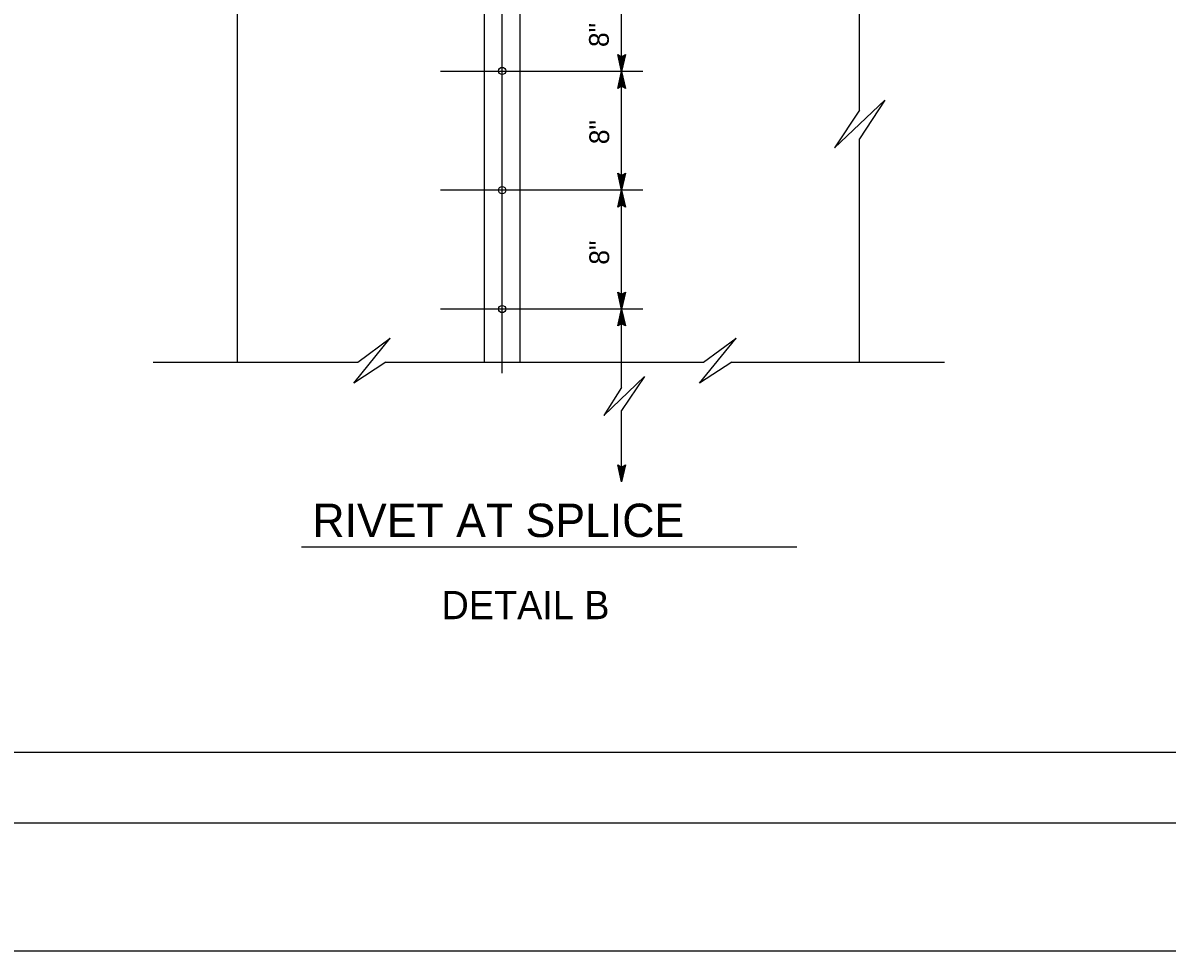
# Model space of a CAD drawing. Extents: x -894 to 866, y -476 to 714.
# Drawn here: x -198.3 to 206.8, y -476.4 to -147.9 of the extents above; entities that cross this region are included whole.
import ezdxf

# ---------------------------------------------------------------- set-up
doc = ezdxf.new("R2010")
doc.units = 0
for name, color, linetype in [('10 Sheet Format', 7, 'Continuous'), ('56 Stage 3 Anno', 7, 'Continuous'), ('57 Undefined', 7, 'Continuous'), ('60 Nongeo Data', 7, 'Continuous')]:
    doc.layers.add(name, color=color, linetype=linetype)

msp = doc.modelspace()

# ---------------------------------------------------------------- linework, layer by layer
at = {"layer": '10 Sheet Format'}
for p, q in [((-813.45, -406.04), (811.55, -406.04)), ((-863.46, -431.04), (836.55, -431.04))]:
    msp.add_line(p, q, dxfattribs=at)
for points in [[(-894.04, 713.56), (865.96, 713.56), (865.96, -476.44), (-894.04, -476.44)], [(-863.46, -431.04), (836.55, -431.04), (836.55, 668.96), (-863.46, 668.96)]]:
    msp.add_lwpolyline(points, close=True, dxfattribs=at)
at = {"layer": '56 Stage 3 Anno'}
for p, q in [((-28.56, -271.86), (-28.56, 156.57)), ((13.69, -165.08), (13.69, -123.03)), ((13.69, -165.08), (12.36, -159.08)), ((12.36, -159.08), (12.36, -159.08)), ((12.36, -159.08), (13.69, -159.88)), ((13.68, -163.69), (12.72, -159.32)), ((13.69, -162.32), (13.06, -159.49)), ((13.69, -160.94), (13.42, -159.73)), ((13.69, -159.88), (15.03, -159.08)), ((15.03, -159.08), (13.69, -165.08)), ((14.67, -159.3), (13.69, -163.7)), ((14.31, -159.53), (13.69, -162.32)), ((13.96, -159.71), (13.69, -160.94)), ((15.03, -159.08), (15.03, -159.08)), ((21.23, -165.08), (-50.43, -165.08)), ((12.35, -171.08), (13.69, -165.08)), ((13.69, -207.13), (13.69, -165.08)), ((13.69, -165.08), (13.69, -165.08)), ((13.69, -165.08), (13.69, -165.08)), ((13.69, -165.08), (15.02, -171.08)), ((12.7, -170.87), (13.69, -166.46)), ((13.06, -170.63), (13.68, -167.84)), ((13.41, -170.46), (13.68, -169.23)), ((13.68, -167.84), (14.31, -170.67)), ((13.68, -169.23), (13.95, -170.43)), ((13.69, -166.47), (14.66, -170.85)), ((13.69, -170.28), (12.35, -171.08)), ((12.35, -171.08), (12.35, -171.08)), ((15.02, -171.08), (13.69, -170.28)), ((15.02, -171.08), (15.02, -171.08)), ((13.69, -207.13), (12.36, -201.13)), ((12.36, -201.13), (12.36, -201.13)), ((12.36, -201.13), (13.69, -201.93)), ((13.68, -205.74), (12.72, -201.36)), ((13.69, -204.37), (13.06, -201.54)), ((13.69, -202.98), (13.42, -201.78)), ((13.69, -201.93), (15.03, -201.13)), ((15.03, -201.13), (13.69, -207.13)), ((14.67, -201.35), (13.69, -205.75)), ((14.31, -201.58), (13.69, -204.37)), ((13.96, -201.76), (13.69, -202.98)), ((15.03, -201.13), (15.03, -201.13)), ((21.23, -207.13), (-50.43, -207.13)), ((12.35, -213.13), (13.69, -207.13)), ((12.7, -212.91), (13.69, -208.51)), ((13.06, -212.68), (13.68, -209.89)), ((13.68, -209.89), (14.31, -212.72)), ((13.69, -249.18), (13.69, -207.13)), ((13.69, -207.13), (13.69, -207.13)), ((13.69, -207.13), (13.69, -207.13)), ((13.69, -207.13), (15.02, -213.13)), ((13.69, -208.52), (14.66, -212.89)), ((13.69, -212.33), (12.35, -213.13)), ((12.35, -213.13), (12.35, -213.13)), ((13.41, -212.5), (13.68, -211.27)), ((13.68, -211.27), (13.95, -212.48)), ((15.02, -213.13), (13.69, -212.33)), ((15.02, -213.13), (15.02, -213.13)), ((13.69, -249.18), (12.36, -243.18)), ((12.36, -243.18), (12.36, -243.18)), ((12.36, -243.18), (13.69, -243.98)), ((13.68, -247.79), (12.72, -243.41)), ((13.69, -246.41), (13.06, -243.59)), ((13.69, -245.03), (13.42, -243.82)), ((13.69, -243.98), (15.03, -243.18)), ((15.03, -243.18), (13.69, -249.18)), ((14.67, -243.39), (13.69, -247.8)), ((14.31, -243.63), (13.69, -246.41)), ((13.96, -243.8), (13.69, -245.03)), ((15.03, -243.18), (15.03, -243.18)), ((21.23, -249.18), (-50.43, -249.18)), ((12.35, -255.18), (13.69, -249.18)), ((12.7, -254.96), (13.69, -250.56)), ((13.69, -276.93), (13.69, -249.18)), ((13.69, -249.18), (13.69, -249.18)), ((13.69, -249.18), (13.69, -249.18)), ((13.69, -249.18), (15.02, -255.18)), ((13.69, -250.57), (14.66, -254.94)), ((13.69, -254.38), (12.35, -255.18)), ((12.35, -255.18), (12.35, -255.18)), ((13.06, -254.73), (13.68, -251.94)), ((13.41, -254.55), (13.68, -253.32)), ((13.68, -251.94), (14.31, -254.76)), ((13.68, -253.32), (13.95, -254.53)), ((15.02, -255.18), (13.69, -254.38)), ((15.02, -255.18), (15.02, -255.18)), ((7.41, -286.87), (21.82, -273.12)), ((21.82, -273.12), (13.69, -285.05)), ((13.69, -276.93), (7.41, -286.87)), ((13.69, -310.32), (13.69, -285.05)), ((13.69, -310.32), (12.36, -304.32)), ((12.36, -304.32), (12.36, -304.32)), ((12.36, -304.32), (13.69, -305.12)), ((13.68, -308.93), (12.72, -304.55)), ((13.69, -307.55), (13.06, -304.73)), ((13.69, -306.17), (13.42, -304.96)), ((13.69, -305.12), (15.03, -304.32)), ((15.03, -304.32), (13.69, -310.32)), ((14.67, -304.53), (13.69, -308.94)), ((14.31, -304.77), (13.69, -307.55)), ((13.96, -304.94), (13.69, -306.17)), ((15.03, -304.32), (15.03, -304.32)), ((13.69, -310.32), (13.69, -310.32))]:
    msp.add_line(p, q, dxfattribs=at)
at = {"layer": '57 Undefined'}
msp.add_line((-99.59, -333.32), (75.75, -333.32), dxfattribs=at)
at = {"layer": '60 Nongeo Data'}
for p, q in [((-122.26, -268.03), (-122.26, 150.83)), ((97.95, -178.79), (97.95, 61.53)), ((-34.86, -268.03), (-34.86, -87.29)), ((-22.26, -268.03), (-22.26, -87.29)), ((89.07, -192.15), (106.91, -175.27)), ((106.91, -175.27), (97.95, -188.95)), ((97.95, -178.79), (89.07, -192.15)), ((97.95, -268.03), (97.95, -188.95)), ((-81.13, -275.46), (-68.25, -259.5)), ((-79.73, -268.03), (-68.25, -259.5)), ((41.32, -275.46), (54.21, -259.5)), ((42.73, -268.03), (54.21, -259.5)), ((-152.11, -268.03), (-79.73, -268.03)), ((-69.78, -268.03), (-81.13, -275.46)), ((-69.78, -268.03), (42.73, -268.03)), ((52.68, -268.03), (41.32, -275.46)), ((52.68, -268.03), (128.01, -268.03))]:
    msp.add_line(p, q, dxfattribs=at)
for centre in [(-28.59, -164.93), (-28.59, -207.1), (-28.59, -249.19)]:
    msp.add_circle(centre, 1.28, dxfattribs=at)

# ---------------------------------------------------------------- texts
at = {"layer": '57 Undefined'}
for p in [(9.17, -156.47), (9.28, -190.85), (9.28, -233.51)]:
    msp.add_text('8"', height=7, rotation=90, dxfattribs=at).set_placement(p)
for s, height, p in [('RIVET AT SPLICE', 11.811, (-95.78, -329.88)), ('DETAIL B', 10, (-50.05, -358.96))]:
    msp.add_text(s, height=height, dxfattribs=at).set_placement(p)

doc.saveas('drawing.dxf')
